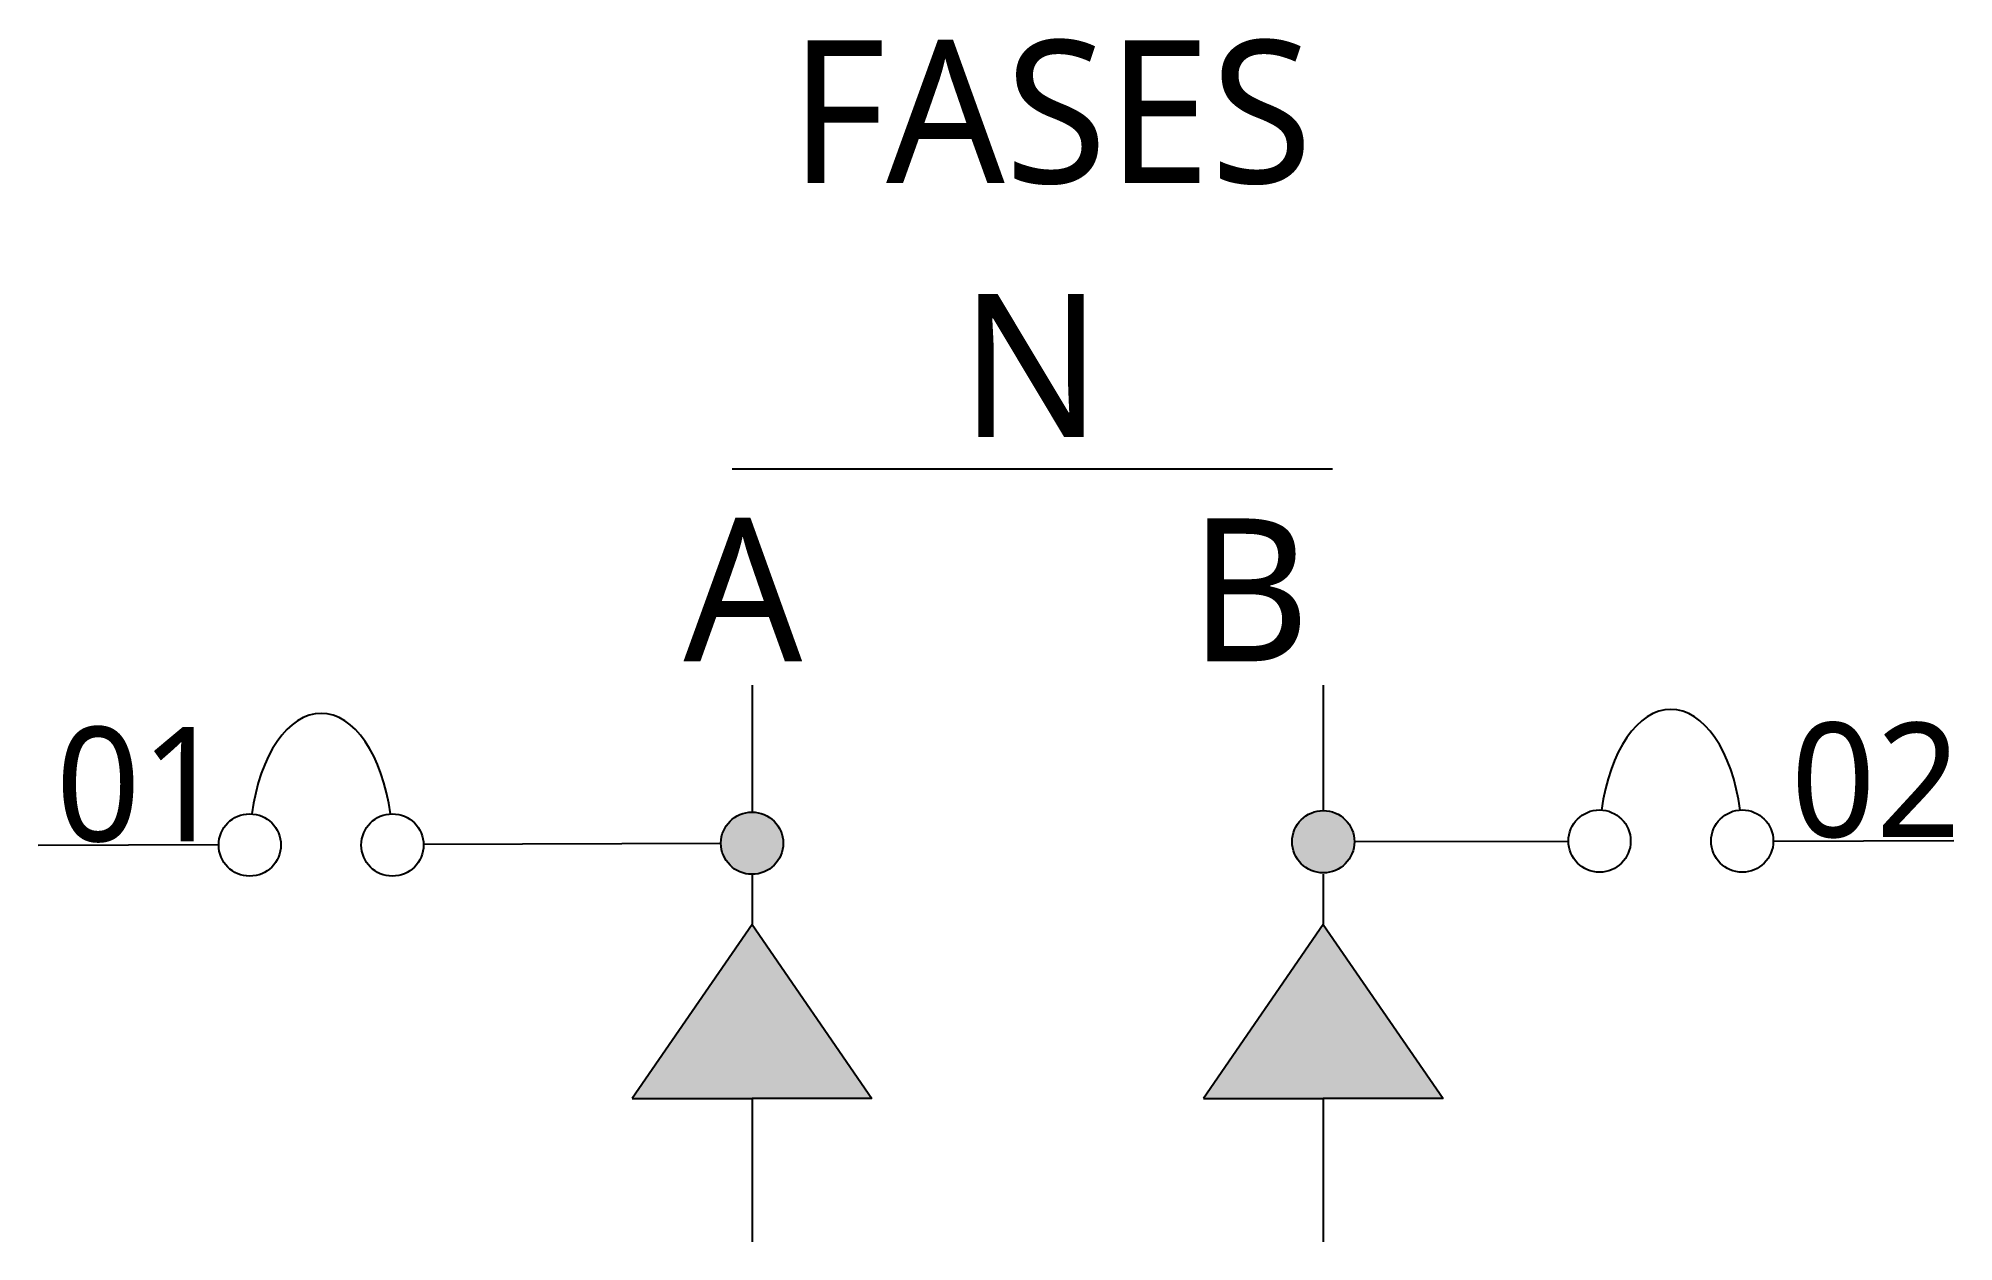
# Model space of a CAD drawing. Header units: millimetres. Extents: x -14.5 to 19, y -7.1 to 14.
import ezdxf

# ---------------------------------------------------------------- set-up
doc = ezdxf.new("R2010")
doc.units = ezdxf.units.MM

msp = doc.modelspace()

# ---------------------------------------------------------------- hatches: boundary and pattern name
h = msp.add_hatch(color=256)
h.dxf.hatch_style = 1
h.paths.add_polyline_path([(-2.581, -0.106, 1), (-1.492, -0.106, 1)])
h.paths.add_polyline_path([(8.51, -0.08, 1), (7.421, -0.08, 1)])
h = msp.add_hatch(color=256)
h.dxf.hatch_style = 1
h.paths.add_polyline_path([(-2.037, -4.572), (0.06, -4.572), (-2.037, -1.53), (-4.133, -4.572)])
h = msp.add_hatch(color=256)
h.dxf.hatch_style = 1
h.paths.add_polyline_path([(7.965, -4.572), (10.062, -4.572), (7.965, -1.53), (5.869, -4.572)])

# ---------------------------------------------------------------- linework, layer by layer
for p, q in [((-2.386, 6.444), (8.129, 6.444)), ((-2.037, 2.659), (-2.037, 0.439)), ((7.965, 2.659), (7.965, 0.464)), ((-14.534, -0.138), (-11.375, -0.13)), ((-7.789, -0.121), (-2.581, -0.108)), ((8.51, -0.079), (12.258, -0.069)), ((15.844, -0.068), (19.003, -0.06)), ((-2.037, -0.651), (-2.037, -1.53)), ((7.965, -0.651), (7.965, -1.53)), ((-2.037, -1.53), (-4.133, -4.572)), ((-2.037, -1.53), (0.06, -4.572)), ((7.965, -1.53), (5.869, -4.572)), ((7.965, -1.53), (10.062, -4.572)), ((-4.133, -4.572), (-2.037, -4.572)), ((-2.037, -4.572), (-2.037, -7.081)), ((0.06, -4.572), (-2.037, -4.572)), ((5.869, -4.572), (7.965, -4.572)), ((7.965, -4.572), (7.965, -7.081)), ((10.062, -4.572), (7.965, -4.572))]:
    msp.add_line(p, q)
for centre in [(-10.831, -0.138), (-8.334, -0.138), (-2.037, -0.106), (7.965, -0.08), (12.802, -0.069), (15.3, -0.069)]:
    msp.add_circle(centre, 0.545)
for centre in [(-9.582, -0.138), (14.051, -0.069)]:
    msp.add_ellipse(centre, major_axis=(0, -2.304), ratio=0.541821, start_param=8.092133, end_param=10.757423)

# ---------------------------------------------------------------- texts
at = {"attachment_point": 1}
for s, width, heights, insert, char_height in [('{\\fSegoe UI|b0|i0|c0|p34;FASES}', 0.91431, [0], (-1.38, 13.946), 2.5), ('{\\fSegoe UI|b0|i0|c0|p34;N}', 0.91431, [0], (1.609, 9.505), 2.5), ('{\\fSegoe UI|b0|i0|c0|p34;A        B}', 16.36611, [4.706], (-3.237, 5.578), 2.5), ('{\\fSegoe UI|b0|i0|c0|p34;02}', 0.91431, [0], (16.149, 2.002), 2), ('{\\fSegoe UI|b0|i0|c0|p34;01}', 0.91431, [0], (-14.231, 1.927), 2)]:
    msp.add_mtext_dynamic_manual_height_columns(s, width=width, gutter_width=12.5, heights=heights, dxfattribs=dict(at, insert=insert, char_height=char_height))

doc.saveas('drawing.dxf')
